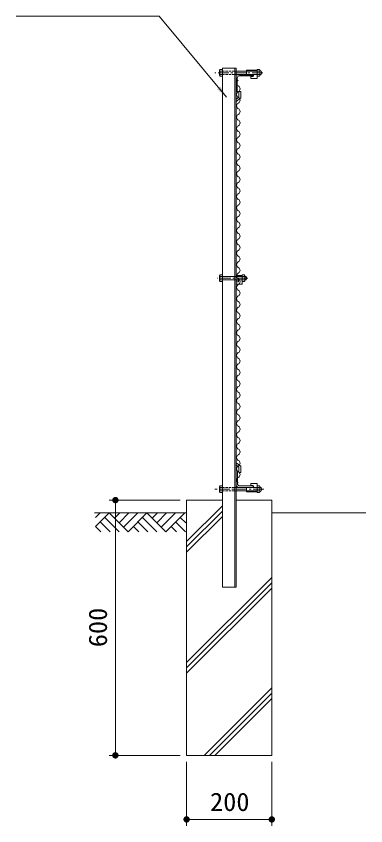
# Model space of a CAD drawing. Units: millimetres at full size. Extents: x -4455 to 4455, y -3150 to 3150.
# Drawn here: x 55 to 876, y -505 to 1398 of the extents above; entities that cross this region are included whole.
import ezdxf
from ezdxf.enums import TextEntityAlignment as Align

# ---------------------------------------------------------------- set-up
doc = ezdxf.new("R2010")
doc.units = ezdxf.units.MM
doc.header["$LTSCALE"] = 20
for name, pattern in [('DASHED', [7.5, 6, -1.5]), ('USER2', [2, 1.25, -0.25, 0.25, -0.25]), ('USER3', [0.375, 0.25, -0.125])]:
    doc.linetypes.add(name, pattern=pattern)
for name, color, linetype, lineweight in [('0-0_1部材', 3, 'Continuous', 18), ('0-3_SUNPOU', 1, 'Continuous', 18), ('0-4_6文字', 3, 'Continuous', 18), ('0-5_5寸法', 1, 'Continuous', 18), ('0-6_GL', 7, 'Continuous', 18), ('0-7_8部品', 3, 'Continuous', 18), ('0-8_4基礎', 4, 'Continuous', 18), ('0-9_AMI', 3, 'Continuous', 18), ('0-A_0', 1, 'Continuous', 18)]:
    doc.layers.add(name, color=color, linetype=linetype, lineweight=lineweight)
doc.styles.add('ＭＳ ゴシック', font='')
doc.styles.get('ＭＳ ゴシック').set_extended_font_data('MS Gothic')

# ---------------------------------------------------------------- blocks, each defined once
blk = doc.blocks.new('NAMIX13')
at = {"layer": '0-9_AMI'}
for centre, start, end in [((-71.1, -133.3), 298.07249, 61.92751), ((71.1, -400), 118.07249, 241.92751), ((-71.1, -666.7), 298.07249, 61.92751), ((71.1, -933.3), 118.07249, 241.92751), ((-71.1, -1200), 298.07249, 61.92751), ((71.1, -1466.7), 118.07249, 241.92751), ((71.1, -2000), 118.07249, 241.92751), ((-71.1, -1733.3), 298.07249, 61.92751), ((-71.1, -2266.7), 298.07249, 61.92751), ((71.1, -2533.3), 118.07249, 241.92751), ((71.1, -3066.7), 118.07249, 241.92751), ((-71.1, -2800), 298.07249, 61.92751), ((-71.1, -3333.3), 298.07249, 61.92751), ((71.1, -3600), 118.07249, 241.92751), ((-71.1, -3866.7), 298.07249, 61.92751), ((71.1, -4133.3), 118.07249, 241.92751), ((71.1, -4666.7), 118.07249, 241.92751), ((-71.1, -4400), 298.07249, 61.92751), ((-71.1, -4933.3), 298.07249, 61.92751), ((71.1, -5200), 118.07249, 241.92751), ((71.1, -5733.3), 118.07249, 241.92751), ((-71.1, -5466.7), 298.07249, 61.92751)]:
    blk.add_arc(centre, 151.1, start, end, dxfattribs=at)
blk = doc.blocks.new('M1')
at = {"layer": '0-3_SUNPOU'}
blk.add_line((-5, 0), (-38.58, 0), dxfattribs=at)
for points in [[(0, 0), (-5, 0), (-4.96, 0.63)], [(0, 0), (-4.96, -0.63), (-5, 0)], [(0, 0), (-4.96, 0.63), (-4.84, 1.24)], [(0, 0), (-4.84, -1.24), (-4.96, -0.63)], [(0, 0), (-4.84, 1.24), (-4.65, 1.84)], [(0, 0), (-4.65, -1.84), (-4.84, -1.24)], [(0, 0), (-4.65, 1.84), (-4.38, 2.41)], [(0, 0), (-4.38, -2.41), (-4.65, -1.84)], [(0, 0), (-4.38, 2.41), (-4.05, 2.94)], [(0, 0), (-4.05, -2.94), (-4.38, -2.41)], [(0, 0), (-4.05, 2.94), (-3.64, 3.42)], [(0, 0), (-3.64, -3.42), (-4.05, -2.94)], [(0, 0), (-3.64, 3.42), (-3.19, 3.85)], [(0, 0), (-3.19, -3.85), (-3.64, -3.42)], [(0, 0), (-3.19, 3.85), (-2.68, 4.22)], [(0, 0), (-2.68, -4.22), (-3.19, -3.85)], [(0, 0), (-2.68, 4.22), (-2.13, 4.52)], [(0, 0), (-2.13, -4.52), (-2.68, -4.22)], [(0, 0), (-2.13, 4.52), (-1.55, 4.76)], [(0, 0), (-1.55, -4.76), (-2.13, -4.52)], [(0, 0), (-1.55, 4.76), (-0.94, 4.91)], [(0, 0), (-0.94, -4.91), (-1.55, -4.76)], [(0, 0), (-0.94, 4.91), (-0.31, 4.99)], [(0, 0), (-0.31, -4.99), (-0.94, -4.91)], [(0, 0), (-0.31, 4.99), (0.31, 4.99)], [(0, 0), (0.31, -4.99), (-0.31, -4.99)], [(0, 0), (0.31, 4.99), (0.94, 4.91)], [(0, 0), (0.94, 4.91), (1.55, 4.76)], [(0, 0), (1.55, 4.76), (2.13, 4.52)], [(0, 0), (2.13, 4.52), (2.68, 4.22)], [(0, 0), (2.68, 4.22), (3.19, 3.85)], [(0, 0), (3.19, 3.85), (3.64, 3.42)], [(0, 0), (3.64, 3.42), (4.05, 2.94)], [(0, 0), (4.05, 2.94), (4.38, 2.41)], [(0, 0), (4.38, 2.41), (4.65, 1.84)], [(0, 0), (4.65, 1.84), (4.84, 1.24)], [(0, 0), (4.84, 1.24), (4.96, 0.63)], [(0, 0), (4.96, 0.63), (5, 0)], [(0, 0), (0.94, -4.91), (0.31, -4.99)], [(0, 0), (1.55, -4.76), (0.94, -4.91)], [(0, 0), (2.13, -4.52), (1.55, -4.76)], [(0, 0), (2.68, -4.22), (2.13, -4.52)], [(0, 0), (3.19, -3.85), (2.68, -4.22)], [(0, 0), (3.64, -3.42), (3.19, -3.85)], [(0, 0), (4.05, -2.94), (3.64, -3.42)], [(0, 0), (4.38, -2.41), (4.05, -2.94)], [(0, 0), (4.65, -1.84), (4.38, -2.41)], [(0, 0), (4.84, -1.24), (4.65, -1.84)], [(0, 0), (4.96, -0.63), (4.84, -1.24)], [(0, 0), (5, 0), (4.96, -0.63)]]:
    blk.add_solid(points, dxfattribs=at)
blk = doc.blocks.new('GL-マーク')
at = {"layer": '0-A_0'}
for p, q in [((-278.75, -14.14), (-264.61, 0)), ((-278.75, -42.43), (-236.32, 0)), ((-236.32, 0), (-177.24, -59.08)), ((-203.01, 0), (-219.67, -16.66)), ((-174.73, 0), (-205.53, -30.8)), ((-146.45, 0), (-191.38, -44.94)), ((-118.16, 0), (-177.24, -59.08)), ((-118.16, 0), (-59.08, -59.08)), ((-84.85, 0), (-101.51, -16.65)), ((-56.57, 0), (-87.36, -30.8)), ((-28.28, 0), (-73.22, -44.94)), ((0, 0), (-59.08, -59.08)), ((-250.46, -14.14), (-205.53, -59.08)), ((-132.3, -14.14), (-87.37, -59.08)), ((3.33, -31.61), (-14.14, -14.14)), ((-278.75, -42.43), (-262.09, -59.08)), ((-264.61, -28.28), (-233.81, -59.08)), ((-160.59, -42.43), (-143.93, -59.08)), ((-146.44, -28.28), (-115.65, -59.08)), ((-25.77, -59.08), (-42.43, -42.43)), ((2.51, -59.08), (-28.28, -28.28))]:
    blk.add_line(p, q, dxfattribs=at)

msp = doc.modelspace()

# ---------------------------------------------------------------- linework, layer by layer
at = {"layer": '0-0_1部材', "color": 7}
for p, q in [((539.46, 1275.22), (539.46, 55.22)), ((539.46, 1275.22), (571.46, 1275.22)), ((571.46, 1275.22), (571.46, 1140.92)), ((571.46, 1265.75), (571.46, 1140.92)), ((576.46, 1260.22), (611.46, 1260.22)), ((578.96, 1260.22), (603.96, 1260.22)), ((579.46, 1257.22), (609.46, 1257.22)), ((611.46, 1260.22), (611.46, 1259.22)), ((571.46, 1220.22), (571.46, 1255.22)), ((574.46, 1222.22), (574.46, 1252.22)), ((571.46, 1220.22), (572.46, 1220.22)), ((578.46, 1220.72), (578.46, 1207.72)), ((582.46, 1220.72), (578.46, 1220.72)), ((582.46, 1220.72), (582.46, 1205.76)), ((571.46, 1202.31), (578.46, 1207.72)), ((571.46, 1197.26), (582.46, 1205.76)), ((571.46, 1150.39), (571.46, 55.22)), ((571.46, 953.46), (571.46, 335.9)), ((571.46, 348.19), (582.46, 339.69)), ((571.46, 343.13), (578.46, 337.72)), ((571.46, 295.85), (571.46, 330.22)), ((571.46, 330.22), (572.59, 330.22)), ((574.84, 299.22), (574.84, 327.97)), ((578.46, 324.72), (578.46, 337.72)), ((582.46, 324.72), (578.46, 324.72)), ((582.46, 324.72), (582.46, 339.69)), ((611.46, 290.22), (577.09, 290.22)), ((609.21, 293.6), (580.46, 293.6)), ((611.46, 290.22), (611.46, 291.35)), ((539.46, 55.22), (571.46, 55.22))]:
    msp.add_line(p, q, dxfattribs=at)
at = {"layer": '0-0_1部材'}
msp.add_line((568.46, 1275.22), (568.46, 55.22), dxfattribs=at)
at = {"layer": '0-0_1部材', "color": 7}
for centre, radius, start, end in [((576.46, 1255.22), 5, 90, 180), ((579.46, 1252.22), 5, 90, 180), ((609.46, 1259.22), 2, 270, 0), ((572.46, 1222.22), 2, 270, 0), ((572.59, 327.97), 2.25, 0, 90), ((577.09, 295.85), 5.62, 180, 270), ((580.46, 299.22), 5.62, 180, 270), ((609.21, 291.35), 2.25, 0, 90)]:
    msp.add_arc(centre, radius, start, end, dxfattribs=at)
at = {"layer": '0-4_6文字', "color": 7}
msp.add_lwpolyline([(55.4, 1397.67), (390.93, 1397.67), (549.13, 1207.64)], dxfattribs=at)
msp.add_solid([(550.41, 1206.1), (527.22, 1225.83), (535.22, 1232.49)], dxfattribs=at)
at = {"layer": '0-5_5寸法'}
for p, q in [((440.46, 260.22), (273.3, 260.22)), ((288.3, 260.22), (288.3, -339.78)), ((440.46, -339.78), (273.3, -339.78)), ((455.46, -354.78), (455.46, -505.36)), ((655.46, -354.78), (655.46, -505.36)), ((455.46, -490.36), (655.46, -490.36))]:
    msp.add_line(p, q, dxfattribs=at)
at = {"layer": '0-6_GL'}
for p, q in [((238.93, 230.22), (455.46, 230.22)), ((655.46, 230.22), (876.15, 230.22))]:
    msp.add_line(p, q, dxfattribs=at)
at = {"layer": '0-7_8部品', "color": 1, "linetype": 'USER2'}
for p, q in [((634.24, 1264.67), (521.7, 1264.67)), ((599.08, 781.65), (528.25, 781.65)), ((637.02, 285.77), (521.7, 285.77))]:
    msp.add_line(p, q, dxfattribs=at)
at = {"layer": '0-7_8部品'}
for p, q in [((533.06, 1270.59), (534.17, 1272.51)), ((533.06, 1270.59), (533.06, 1258.75)), ((533.75, 1268.67), (539.46, 1268.67)), ((533.75, 1260.67), (539.46, 1260.67)), ((534.17, 1272.51), (539.46, 1272.51)), ((539.46, 1272.51), (539.46, 1256.83)), ((566.56, 1260.67), (621.27, 1260.67)), ((571.46, 1268.67), (621.17, 1268.67)), ((596.27, 1270.99), (621.27, 1270.99)), ((596.27, 1270.99), (596.27, 1260.49)), ((596.27, 1260.49), (611.02, 1260.49)), ((621.27, 1256.83), (621.27, 1272.51)), ((621.27, 1270.99), (621.27, 1250.99)), ((626.98, 1268.67), (621.27, 1268.67)), ((626.98, 1260.67), (621.27, 1260.67)), ((626.56, 1256.83), (621.27, 1256.83)), ((627.67, 1258.75), (626.56, 1256.83)), ((627.67, 1258.75), (627.67, 1270.59)), ((606.27, 1255.99), (611.02, 1255.99)), ((606.27, 1255.99), (606.27, 1250.99)), ((606.27, 1250.99), (621.27, 1250.99)), ((533.06, 787.57), (534.17, 789.49)), ((533.06, 775.73), (533.06, 787.57)), ((533.75, 785.65), (539.46, 785.65)), ((534.17, 789.49), (539.46, 789.49)), ((539.46, 773.81), (539.46, 789.49)), ((571.46, 787.97), (571.46, 777.47)), ((571.46, 787.97), (585.66, 787.97)), ((585.66, 773.81), (585.66, 789.49)), ((585.66, 787.97), (585.66, 767.97)), ((591.37, 785.65), (585.66, 785.65)), ((592.06, 775.73), (592.06, 787.57)), ((592.06, 785.65), (595.61, 785.65)), ((592.06, 784.85), (596.02, 784.85)), ((595.61, 777.65), (595.61, 785.65)), ((533.75, 777.65), (539.46, 777.65)), ((571.46, 777.47), (575.41, 777.47)), ((571.46, 772.97), (575.41, 772.97)), ((571.46, 772.97), (571.46, 767.97)), ((571.46, 767.97), (585.66, 767.97)), ((591.37, 777.65), (585.66, 777.65)), ((590.95, 773.81), (585.66, 773.81)), ((592.06, 775.73), (590.95, 773.81)), ((592.06, 778.45), (596.02, 778.45)), ((592.06, 777.65), (595.61, 777.65)), ((533.06, 291.69), (534.17, 293.61)), ((533.06, 279.85), (533.06, 291.69)), ((533.75, 289.77), (539.46, 289.77)), ((534.17, 293.61), (539.46, 293.61)), ((539.46, 277.93), (539.46, 293.61)), ((566.56, 289.77), (621.27, 289.77)), ((596.27, 289.95), (611.02, 289.95)), ((596.27, 279.45), (596.27, 289.95)), ((606.27, 299.45), (621.27, 299.45)), ((606.27, 294.45), (606.27, 299.45)), ((606.27, 294.45), (611.02, 294.45)), ((621.27, 279.45), (621.27, 299.45)), ((621.27, 293.61), (621.27, 277.93)), ((626.98, 289.77), (621.27, 289.77)), ((627.67, 291.69), (627.67, 279.85)), ((533.75, 281.77), (539.46, 281.77)), ((571.46, 281.77), (621.17, 281.77)), ((596.27, 279.45), (621.27, 279.45)), ((626.98, 281.77), (621.27, 281.77)), ((626.56, 277.93), (621.27, 277.93)), ((627.67, 279.85), (626.56, 277.93))]:
    msp.add_line(p, q, dxfattribs=at)
at = {"layer": '0-7_8部品', "linetype": 'USER3'}
for p, q in [((539.46, 1268.67), (571.46, 1268.67)), ((539.46, 1260.67), (571.46, 1260.67)), ((539.46, 289.77), (571.46, 289.77)), ((539.46, 281.77), (571.46, 281.77))]:
    msp.add_line(p, q, dxfattribs=at)
at = {"layer": '0-7_8部品', "linetype": 'DASHED'}
for p, q in [((596.27, 1268.99), (621.27, 1268.99)), ((539.46, 785.65), (585.66, 785.65)), ((539.46, 777.65), (585.66, 777.65)), ((596.27, 281.45), (621.27, 281.45))]:
    msp.add_line(p, q, dxfattribs=at)
at = {"layer": '0-7_8部品'}
for points in [[(533.06, 1258.75), (534.17, 1256.83), (539.46, 1256.83)], [(627.67, 1270.59), (626.56, 1272.51), (621.27, 1272.51)], [(592.06, 787.57), (590.95, 789.49), (585.66, 789.49)], [(533.06, 775.73), (534.17, 773.81), (539.46, 773.81)], [(627.67, 291.69), (626.56, 293.61), (621.27, 293.61)], [(533.06, 279.85), (534.17, 277.93), (539.46, 277.93)]]:
    msp.add_lwpolyline(points, dxfattribs=at)
for centre, radius, start, end in [((536.09, 1270.59), 3.03, 180, 219.3382), ((545.06, 1264.67), 12, 160.52878, 199.47122), ((536.09, 1258.75), 3.03, 140.6618, 180), ((611.02, 1258.24), 2.25, 270, 90), ((624.64, 1270.59), 3.03, 320.6618, 0), ((615.67, 1264.67), 12, 340.52878, 19.47122), ((624.64, 1258.75), 3.03, 0, 39.3382), ((624.52, 1264.67), 6.71, 298.05542, 61.94458), ((536.09, 787.57), 3.03, 180, 219.3382), ((545.06, 781.65), 12, 160.52878, 199.47122), ((589.03, 787.57), 3.03, 320.6618, 0), ((580.06, 781.65), 12, 340.52878, 19.47122), ((588.69, 781.65), 8, 330, 30), ((536.09, 775.73), 3.03, 140.6618, 180), ((575.41, 775.22), 2.25, 270, 90), ((589.03, 775.73), 3.03, 0, 39.3382), ((536.09, 291.69), 3.03, 180, 219.3382), ((545.06, 285.77), 12, 160.52878, 199.47122), ((611.02, 292.2), 2.25, 270, 90), ((624.64, 291.69), 3.03, 320.6618, 0), ((615.67, 285.77), 12, 340.52878, 19.47122), ((624.52, 285.77), 6.71, 298.05542, 61.94458), ((536.09, 279.85), 3.03, 140.6618, 180), ((624.64, 279.85), 3.03, 0, 39.3382)]:
    msp.add_arc(centre, radius, start, end, dxfattribs=at)
at = {"layer": '0-8_4基礎', "color": 7}
for p, q in [((455.46, 260.22), (539.46, 260.22)), ((571.46, 260.22), (655.46, 260.22)), ((655.46, 260.22), (655.46, -339.78))]:
    msp.add_line(p, q, dxfattribs=at)
at = {"layer": '0-8_4基礎'}
for p, q in [((455.46, 162.73), (539.46, 246.73)), ((455.46, 150.23), (539.46, 234.23)), ((455.46, 137.73), (539.46, 221.73)), ((455.46, -121.86), (655.46, 78.14)), ((455.46, -134.36), (655.46, 65.64)), ((455.46, -146.86), (655.46, 53.14)), ((496.85, -339.78), (655.46, -181.17)), ((509.35, -339.78), (655.46, -193.67)), ((521.85, -339.78), (655.46, -206.17))]:
    msp.add_line(p, q, dxfattribs=at)
at = {"layer": '0-8_4基礎', "color": 7}
msp.add_lwpolyline([(455.46, 260.22), (455.46, -339.78), (655.46, -339.78)], dxfattribs=at)
at = {"layer": '0-9_AMI'}
for centre, start, end in [((580.46, 1240.29), 118.07249, 241.92751), ((580.46, 1213.62), 118.07249, 241.92751), ((573.35, 1226.95), 298.07249, 61.92751), ((573.35, 1200.29), 298.07249, 61.92751), ((580.46, 1186.95), 118.07249, 241.92751), ((573.35, 1173.62), 298.07249, 61.92751), ((580.46, 1160.29), 118.07249, 241.92751), ((573.35, 1146.95), 298.07249, 61.92751), ((580.46, 1133.62), 118.07249, 241.92751), ((573.35, 533.62), 298.07249, 61.92751), ((580.46, 520.29), 118.07249, 241.92751), ((580.46, 493.62), 118.07249, 241.92751), ((573.35, 506.95), 298.07249, 61.92751), ((573.35, 480.29), 298.07249, 61.92751), ((580.46, 466.95), 118.07249, 241.92751), ((573.35, 453.62), 298.07249, 61.92751), ((580.46, 440.29), 118.07249, 241.92751), ((580.46, 413.62), 118.07249, 241.92751), ((573.35, 426.95), 298.07249, 61.92751), ((573.35, 400.29), 298.07249, 61.92751), ((580.46, 386.95), 118.07249, 241.92751), ((580.46, 360.29), 118.07249, 241.92751), ((573.35, 373.62), 298.07249, 61.92751), ((573.35, 346.95), 298.07249, 61.92751), ((580.46, 333.62), 118.07249, 241.92751), ((573.35, 320.29), 298.07249, 61.92751), ((580.46, 306.95), 118.07249, 241.92751)]:
    msp.add_arc(centre, 7.56, start, end, dxfattribs=at)

# ---------------------------------------------------------------- block references
at = {"layer": '0-0_1部材', "xscale": 0.05, "yscale": 0.05}
for p in [(576.9, 1126.95), (576.9, 833.62)]:
    msp.add_blockref('NAMIX13', p, dxfattribs=at)
at = {"layer": '0-5_5寸法', "xscale": 1.5, "yscale": 1.5}
for p, rotation in [((288.3, 260.22), 90), ((288.3, -339.78), 270), ((455.46, -490.36), 180)]:
    msp.add_blockref('M1', p, dxfattribs=dict(at, rotation=rotation))
msp.add_blockref('M1', (655.46, -490.36), dxfattribs=at)
at = {"layer": '0-6_GL', "xscale": 0.75, "yscale": 0.75}
msp.add_blockref('GL-マーク', (450.96, 230.22), dxfattribs=at)

# ---------------------------------------------------------------- texts
at = {"layer": '0-5_5寸法', "color": 3, "style": 'ＭＳ ゴシック', "width": 1.05}
msp.add_text('600', height=43.26, rotation=90, dxfattribs=at).set_placement((281.62, -85.53), align=Align.BOTTOM_LEFT)
msp.add_text('200', height=43.26, dxfattribs=at).set_placement((510.46, -483.68), align=Align.BOTTOM_LEFT)

doc.saveas('drawing.dxf')
